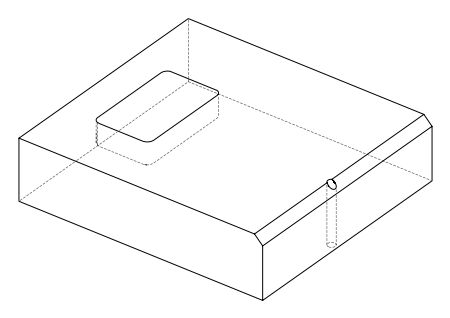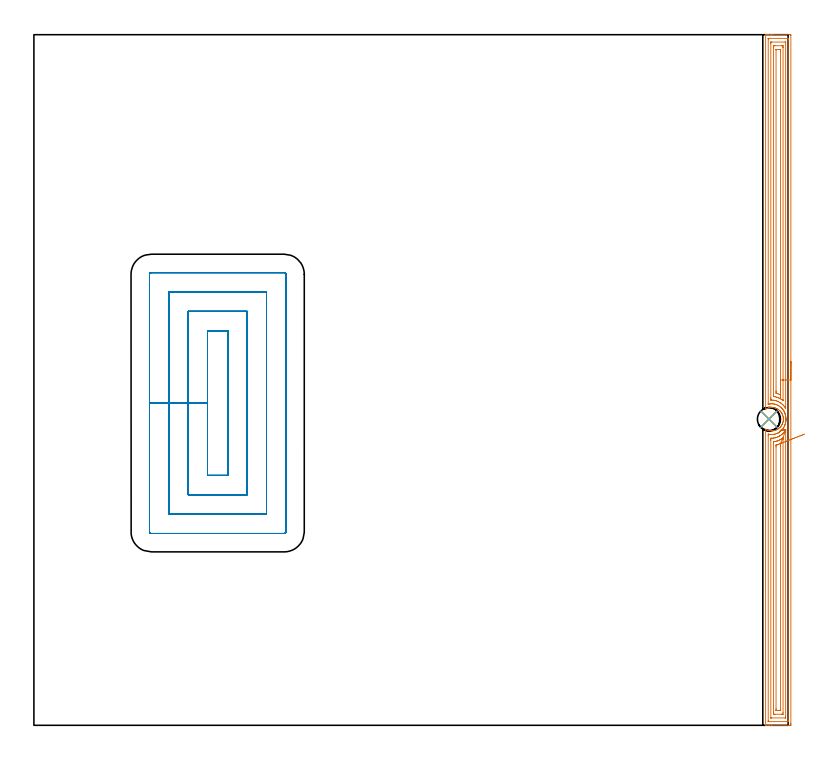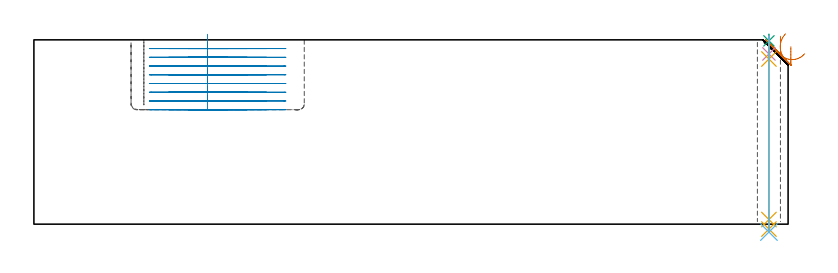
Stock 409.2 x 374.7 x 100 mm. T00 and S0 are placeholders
(PLAN: 6 operations, 5 tool changes, 37.3 min)
(1 AREA_MILL | FG_CHAMFER_SURFACE | UGT0205_001 | 15.28 min | 35167 mm3)
(2 MILL_RECTANGULAR_POCKET | POCKET_RECTANGULAR_STRAIGHT | UGT0201_095 | Follow Part, ap 5, ae 75% | 21.01 min | 570385 mm3)
(3 SPOT_DRILL | STEP1HOLE | NXT0321_9005460120000 | 0.03 min | 0 mm3)
(4 DRILL_BLIND_HOLE_INTO_CENTER | STEP1HOLE | NXT0301_022 | 0.04 min | 96 mm3)
(5 GUN_DRILL_THROUGH_HOLE | STEP1HOLE | UGT0307_001 | 0.47 min | 1737 mm3)
(6 SPADE_DRILL_TO_ENLARGE_THROUGH_HOLE | STEP1HOLE | UGT0306_003 | 0.43 min | 9980 mm3)
(TOOL UGT0205_001 | Chamfer Mill 20 x 3 x 45 deg. | D20 FL50 Z2)
(TOOL UGT0201_095 | End mill 20 mm | D20 R3 FL38 Z4)
(TOOL NXT0321_9005460120000 | NC Spot Drill, 142deg, 12mm, Carbide, Uncoated | D12 PA142 FL30 Z2)
(TOOL NXT0301_022 | Carbide Drill 5.1mm [860.1-0510-015A1-MM 2214] | D5.1 PA140 FL28 Z2)
(TOOL UGT0307_001 | Gun Drill 5 mm | D5 PA130 FL24 Z1)
(TOOL UGT0306_003 | Spade Drill 12.5mm | D12.5 PA132 FL10 Z2)
(OP 1 AREA_MILL)
G17 G21 G94 G90
T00 M6
G54
G17 G0 G90 X410.7 Y197.35 S1061 M3
G43 Z110. H0
Z96.3
G94 G1 Y197.312 Z95.428 F250.
Y197.198 Z94.563
Y197.009 Z93.712
Y196.747 Z92.88
Y196.413 Z92.074
Y196.01 Z91.3
Y195.542 Z90.564
Y195.01 Z89.872
Y194.421 Z89.229
Y193.778 Z88.64
Y193.086 Z88.108
Y192.35 Z87.64
Y191.576 Z87.237
Y190.77 Z86.903
Y189.938 Z86.641
Y189.087 Z86.452
Y188.222 Z86.338
Y187.35 Z86.3
Y0.908
X410.699 Y0.619 Z86.301
X410.694 Y0.021 Z86.304
X410.692 Y0.007 Z86.306
X410.096 Y0. Z86.901
X400.281 Z96.714
X398.841 Z98.155
X398.496 Z98.499
X397.467 Z99.533
X397.061 Z99.93
X397.02 Z99.971
X397.002 Y0.008 Z99.988
X397. Y0.172 Z100.
Y160.547
X397.003 Y160.66 Z99.989
X397.057 Y160.635 Z99.938
X397.136 Y160.597 Z99.864
X397.2 Y160.56 Z99.8
X397.553 Y160.382 Z99.447
X397.912 Y160.225 Z99.088
X398.353 Y160.066 Z98.647
X398.8 Y159.94 Z98.2
X399.242 Y159.848 Z97.758
X399.687 Y159.789 Z97.313
X400.131 Y159.762 Z96.869
X400.575 Y159.765 Z96.425
X401.02 Y159.8 Z95.98
X401.462 Y159.867 Z95.538
X401.908 Y159.968 Z95.092
X402.35 Y160.1 Z94.65
X402.798 Y160.273 Z94.202
X403.238 Y160.476 Z93.762
X403.401 Y160.56 Z93.599
X403.766 Y160.791 Z93.231
X404.124 Y161.045 Z92.873
X404.617 Y161.453 Z92.381
X404.742 Y161.582 Z92.253
X405.012 Y161.855 Z91.986
X405.412 Y162.346 Z91.586
X405.635 Y162.677 Z91.362
X405.666 Y162.724 Z91.33
X405.7 Y162.78 Z91.297
X405.9 Y163.113 Z91.099
X405.964 Y163.239 Z91.035
X406.159 Y163.682 Z90.836
X406.23 Y163.868 Z90.769
X406.327 Y164.132 Z90.671
X406.452 Y164.577 Z90.543
X406.548 Y165.025 Z90.448
X406.609 Y165.471 Z90.389
X406.616 Y165.581 Z90.383
X406.622 Y165.72 Z90.369
X406.636 Y165.918 Z90.359
X406.634 Y166.204 Z90.357
Y166.212 Z90.358
Y166.365 Z90.362
X406.627 Y166.448 Z90.366
X406.619 Y166.569 Z90.378
X406.6 Y166.801 Z90.394
Y166.811 Z90.395
X406.56 Y167.073 Z90.435
X406.533 Y167.259 Z90.465
X406.433 Y167.704 Z90.564
X406.298 Y168.153 Z90.701
X406.131 Y168.588 Z90.866
X406.127 Y168.597 Z90.87
X405.9 Y169.086 Z91.1
X405.786 Y169.29 Z91.214
X405.665 Y169.49 Z91.334
X405.337 Y169.943 Z91.658
X405.233 Y170.077 Z91.766
X405.114 Y170.226 Z91.885
X405.04 Y170.318 Z91.957
X405.012 Y170.354 Z91.986
X404.993 Y170.375 Z92.006
X404.985 Y170.383 Z92.014
X404.836 Y170.528 Z92.164
X404.568 Y170.787 Z92.432
X404.125 Y171.163 Z92.874
X403.976 Y171.276 Z93.022
X403.85 Y171.356 Z93.148
X403.611 Y171.508 Z93.387
X403.237 Y171.719 Z93.762
X402.958 Y171.851 Z94.041
X402.797 Y171.927 Z94.202
X402.626 Y171.995 Z94.374
X402.35 Y172.105 Z94.65
X402.161 Y172.169 Z94.839
X401.813 Y172.26 Z95.187
X401.462 Y172.335 Z95.538
X401.02 Y172.4 Z95.98
X400.575 Y172.435 Z96.425
X400.131 Y172.438 Z96.869
X399.687 Y172.411 Z97.313
X399.242 Y172.352 Z97.758
X398.8 Y172.262 Z98.2
X398.44 Y172.169 Z98.56
X397.912 Y171.973 Z99.088
X397.464 Y171.77 Z99.536
X397.21 Y171.637 Z99.789
X397.055 Y171.557 Z99.937
X397.003 Y171.54 Z99.989
X397. Y171.714 Z100.
Y374.527
X397.003 Y374.69 Z99.988
X397.058 Y374.693 Z99.933
X397.467 Y374.7 Z99.533
X397.806 Z99.193
X398.496 Z98.499
X399.733 Z97.264
X400.281 Z96.714
X400.899 Z96.096
X410.096 Z86.901
X410.372 Y374.698 Z86.625
X410.692 Y374.69 Z86.306
X410.699 Y374.37 Z86.299
X410.7 Y187.35 Z86.3
X409.286 Z87.714
X409.285 Y2.325 Z87.715
X409.284 Y2.243 Z87.716
X409.279 Y2.08 Z87.721
X409.274 Y2.009 Z87.726
X409.254 Y2.006 Z87.746
X409.204 Y2.004 Z87.796
X408.717 Y2. Z88.283
X398.901 Z98.099
X398.496 Y2.004 Z98.504
X398.439 Y2.007 Z98.561
X398.427 Y2.009 Z98.573
X398.421 Y2.053 Z98.579
X398.418 Y2.161 Z98.582
X398.415 Y2.324 Z98.585
X398.414 Y2.406 Z98.586
X398.415 Y157.054 Z98.585
X398.419 Y157.866 Z98.581
X398.42 Y157.942 Z98.58
X398.431 Y157.995 Z98.569
X398.496 Y157.982 Z98.504
X399.054 Y157.866 Z97.946
X399.388 Y157.821 Z97.612
X399.44 Y157.815 Z97.56
X399.88 Y157.786 Z97.12
X400.281 Y157.77 Z96.719
X400.378 Y157.769 Z96.622
X401.173 Y157.817 Z95.827
X401.219 Y157.82 Z95.781
X401.53 Y157.866 Z95.47
X401.971 Y157.96 Z95.029
X402.065 Y157.985 Z94.935
X402.664 Y158.16 Z94.336
X402.958 Y158.271 Z94.042
X403.201 Y158.366 Z93.799
X403.659 Y158.568 Z93.341
X403.85 Y158.666 Z93.15
X403.911 Y158.699 Z93.089
X404.015 Y158.76 Z92.985
X404.452 Y159.05 Z92.548
X404.742 Y159.256 Z92.258
X404.964 Y159.431 Z92.036
X405.236 Y159.653 Z91.764
X405.445 Y159.843 Z91.555
X405.635 Y160.033 Z91.365
X405.886 Y160.295 Z91.114
X406.098 Y160.547 Z90.902
X406.288 Y160.786 Z90.712
X406.527 Y161.112 Z90.473
X406.66 Y161.307 Z90.34
X406.745 Y161.44 Z90.255
X406.996 Y161.864 Z90.004
X407.229 Y162.333 Z89.771
X407.265 Y162.411 Z89.735
X407.289 Y162.464 Z89.711
X407.419 Y162.779 Z89.581
X407.539 Y163.107 Z89.461
X407.581 Y163.227 Z89.419
X407.748 Y163.791 Z89.252
X407.827 Y164.12 Z89.173
X407.911 Y164.521 Z89.089
X407.981 Y165.014 Z89.019
X408.017 Y165.292 Z88.983
X408.019 Y165.307 Z88.981
X408.049 Y165.907 Z88.951
X408.052 Y165.972 Z88.948
Y166.003
Y166.041
X408.05 Y166.169 Z88.95
X408.041 Y166.485 Z88.959
X408.018 Y166.801 Z88.982
X407.993 Y167.12 Z89.007
X407.907 Y167.694 Z89.093
X407.798 Y168.209 Z89.203
X407.698 Y168.588 Z89.302
X407.633 Y168.804 Z89.367
X407.562 Y169.03 Z89.438
X407.419 Y169.425 Z89.581
X407.398 Y169.481 Z89.602
X407.384 Y169.516 Z89.616
X407.13 Y170.064 Z89.87
X406.974 Y170.375 Z90.026
X406.811 Y170.658 Z90.189
X406.686 Y170.86 Z90.314
X406.527 Y171.091 Z90.473
X406.398 Y171.268 Z90.602
X405.969 Y171.826 Z91.031
X405.651 Y172.161 Z91.349
X405.635 Y172.178 Z91.365
X405.291 Y172.505 Z91.709
X404.742 Y172.955 Z92.258
X404.614 Y173.055 Z92.386
X404.149 Y173.348 Z92.851
X403.85 Y173.516 Z93.15
X403.532 Y173.678 Z93.468
X402.971 Y173.935 Z94.029
X402.938 Y173.948 Z94.062
X402.524 Y174.092 Z94.476
X402.285 Y174.16 Z94.715
X402.065 Y174.218 Z94.935
X401.72 Y174.295 Z95.28
X401.173 Y174.378 Z95.827
X400.704 Y174.418 Z96.296
X400.281 Y174.427 Z96.719
X399.819 Y174.411 Z97.181
X399.388 Y174.37 Z97.612
X399.02 Y174.318 Z97.98
X398.496 Y174.215 Z98.504
X398.454 Y174.208 Z98.546
X398.43 Y174.205 Z98.57
X398.424 Z98.576
X398.421 Y174.269 Z98.579
X398.416 Y174.596 Z98.584
X398.414 Y174.76 Z98.586
X398.415 Y372.375 Z98.585
X398.416 Y372.458 Z98.584
X398.421 Y372.621 Z98.579
X398.426 Y372.691 Z98.574
X398.446 Y372.694 Z98.554
X398.496 Y372.696 Z98.504
X398.983 Y372.7 Z98.017
X408.799 Z88.201
X409.204 Y372.696 Z87.796
X409.261 Y372.693 Z87.739
X409.273 Y372.691 Z87.727
X409.279 Y372.648 Z87.721
X409.282 Y372.539 Z87.718
X409.285 Y372.376 Z87.715
X409.286 Y372.294 Z87.714
Y187.35
X407.872 Z89.128
X407.871 Y172.602 Z89.129
X407.87 Y172.161 Z89.13
X407.868 Y172.069 Z89.132
X407.865 Y172.037 Z89.135
X407.861 Y172.027 Z89.139
X407.833 Y172.066 Z89.167
X407.419 Y172.648 Z89.581
X407.108 Y173.055 Z89.892
X406.852 Y173.377 Z90.148
X406.527 Y173.721 Z90.473
X406.299 Y173.948 Z90.701
X405.954 Y174.263 Z91.046
X405.635 Y174.53 Z91.365
X405.244 Y174.842 Z91.756
X404.742 Y175.163 Z92.258
X404.023 Y175.562 Z92.977
X403.85 Y175.641 Z93.15
X403.637 Y175.735 Z93.363
X402.958 Y175.999 Z94.042
X402.573 Y176.121 Z94.427
X402.065 Y176.241 Z94.935
X401.452 Y176.349 Z95.548
X401.173 Y176.382 Z95.827
X400.482 Y176.427 Z96.518
X400.281 Y176.43 Z96.719
X399.835 Y176.433 Z97.165
X399.833 Y176.478 Z97.167
X399.831 Y176.629 Z97.169
X399.829 Y177.081 Z97.171
X399.828 Y177.522 Z97.172
X399.829 Y370.066 Z97.171
X399.831 Y370.507 Z97.169
X399.833 Y370.62 Z97.167
X399.835 Y370.673 Z97.165
X399.844 Y370.69 Z97.156
X399.895 Y370.693 Z97.105
X400.089 Y370.699 Z96.911
X407.612 Z89.388
X407.741 Y370.697 Z89.259
X407.843 Y370.692 Z89.157
X407.866 Y370.688 Z89.134
X407.868 Y370.682 Z89.132
X407.87 Y370.658 Z89.13
X407.871 Y370.507 Z89.129
X407.872 Y187.35 Z89.128
X406.457 Z90.543
Y176.629
X406.452 Y176.271 Z90.548
X406.45 Y176.198 Z90.55
X406.379 Y176.249 Z90.621
X406.303 Y176.306 Z90.697
X405.88 Y176.629 Z91.12
X405.635 Y176.789 Z91.365
X405.197 Y177.067 Z91.803
X404.742 Y177.307 Z92.258
X404.328 Y177.522 Z92.672
X403.85 Y177.723 Z93.15
X403.511 Y177.862 Z93.489
X402.958 Y178.046 Z94.042
X402.253 Y178.228 Z94.747
X402.065 Y178.265 Z94.935
X401.25 Y178.416 Z95.75
X401.243 Y179.239 Z95.757
Y179.309
Y367.827
X401.249 Y368.644 Z95.751
X401.254 Y368.69 Z95.746
X401.302 Y368.693 Z95.698
X401.411 Y368.697 Z95.589
X401.629 Y368.699 Z95.371
X402.065 Y368.7 Z94.935
X405.635 Z91.365
X406.08 Y368.699 Z90.92
X406.292 Y368.697 Z90.708
X406.398 Y368.693 Z90.602
X406.446 Y368.69 Z90.554
X406.45 Y368.656 Z90.55
X406.457 Y367.897 Z90.543
Y367.827
Y187.35
X405.043 Z91.957
X405.042 Y180.202 Z91.958
X405.041 Y179.903 Z91.959
X405.036 Y179.309 Z91.964
X405.032 Y179.305 Z91.968
X405.005 Y179.309 Z91.995
X404.742 Y179.43 Z92.258
X404.52 Y179.531 Z92.48
X403.85 Y179.798 Z93.15
X403.116 Y180.044 Z93.884
X402.866 Y180.112 Z94.134
X402.762 Y180.142 Z94.238
X402.671 Y180.169 Z94.329
X402.664 Y180.202 Z94.336
X402.66 Y180.5 Z94.34
X402.658 Y181.096 Z94.342
X402.657 Y181.397 Z94.343
Y366.34
X402.66 Y366.642 Z94.34
X402.662 Y366.681 Z94.338
X402.665 Y366.691 Z94.335
X402.67 Y366.694 Z94.33
X402.71 Y366.698 Z94.29
X402.793 Y366.699 Z94.207
X402.958 Y366.7 Z94.042
X404.083 Z92.917
X404.742 Y366.699 Z92.258
X404.979 Y366.696 Z92.021
X405.028 Y366.69 Z91.972
X405.036 Y366.676 Z91.964
X405.039 Y366.636 Z91.961
X405.042 Y366.04 Z91.958
X405.043 Y365.739 Z91.957
Y187.35
Y186.478 Z91.995
Y185.614 Z92.109
Y184.762 Z92.298
Y183.93 Z92.56
Y183.124 Z92.894
Y182.35 Z93.297
Y181.614 Z93.765
Y180.922 Z94.296
Y180.279 Z94.886
Y179.69 Z95.529
Y179.159 Z96.221
Y178.69 Z96.957
Y178.287 Z97.731
Y177.953 Z98.537
Y177.691 Z99.369
Y177.502 Z100.22
Y177.388 Z101.085
Y177.35 Z101.957
G0 X407.852 Y160.196 Z103.277
G1 X407.265 Y160.161 Z102.634
X406.735 Y160.129 Z101.941
X406.268 Y160.102 Z101.205
X405.866 Y160.078 Z100.431
X405.534 Y160.058 Z99.624
X405.273 Y160.042 Z98.792
X405.085 Y160.031 Z97.94
X404.972 Y160.025 Z97.075
X404.935 Y160.022 Z96.204
X404.974 Y160.025 Z95.332
X405.088 Y160.031 Z94.467
X405.277 Y160.043 Z93.616
X405.54 Y160.058 Z92.784
X405.874 Y160.078 Z91.978
X406.277 Y160.102 Z91.205
X406.745 Y160.13 Z90.469
X407.276 Y160.161 Z89.778
X407.865 Y160.196 Z89.135
X407.867 Z89.133
X407.868 Y160.191 Z89.132
X407.871 Y160.157 Z89.129
Y160.137
Y4.634
X407.869 Y4.193 Z89.131
X407.867 Y4.08 Z89.133
X407.865 Y4.027 Z89.135
X407.857 Y4.01 Z89.143
X407.805 Y4.007 Z89.195
X407.611 Y4.001 Z89.389
X400.088 Z96.912
X399.959 Y4.003 Z97.041
X399.857 Y4.008 Z97.143
X399.834 Y4.012 Z97.166
X399.832 Y4.018 Z97.168
X399.83 Y4.042 Z97.17
X399.829 Y4.193 Z97.171
Y154.745
X399.832 Y155.186 Z97.168
X399.835 Y155.632 Z97.165
X399.845 Y155.767 Z97.155
X399.988 Y155.768 Z97.012
X400.281 Y155.773 Z96.719
X400.578 Y155.781 Z96.422
X401.173 Y155.82 Z95.827
X401.407 Y155.846 Z95.593
X402.065 Y155.961 Z94.935
X402.164 Y155.98 Z94.836
X402.558 Y156.079 Z94.442
X402.866 Y156.171 Z94.134
X402.958 Y156.203 Z94.042
X403.515 Y156.414 Z93.485
X403.85 Y156.562 Z93.15
X404.131 Y156.692 Z92.869
X404.653 Y156.973 Z92.347
X404.708 Y157.007 Z92.292
X404.742 Y157.03 Z92.258
X405.238 Y157.37 Z91.762
X405.635 Y157.668 Z91.365
X405.746 Y157.755 Z91.254
X405.88 Y157.866 Z91.12
X406.222 Y158.172 Z90.778
X406.527 Y158.475 Z90.473
X406.667 Y158.62 Z90.333
X406.794 Y158.76 Z90.206
X407.076 Y159.104 Z89.924
X407.419 Y159.541 Z89.581
X407.467 Y159.605 Z89.533
X407.501 Y159.653 Z89.499
X407.852 Y160.18 Z89.148
X407.865 Y160.196 Z89.135
X406.441 Y155.999 Z90.559
X406.45 Y155.93 Z90.55
X406.457 Y155.256 Z90.543
Y155.186
Y6.874
X406.451 Y6.056 Z90.549
X406.446 Y6.01 Z90.554
X406.398 Y6.007 Z90.602
X406.289 Y6.003 Z90.711
X406.071 Y6.001 Z90.929
X405.635 Y6. Z91.365
X402.065 Z94.935
X401.62 Y6.001 Z95.38
X401.408 Y6.003 Z95.592
X401.302 Y6.007 Z95.698
X401.254 Y6.01 Z95.746
X401.25 Y6.044 Z95.75
X401.243 Y6.803 Z95.757
Y6.874
Y153.329
X401.244 Y153.399 Z95.756
X401.25 Y153.802 Z95.75
X401.604 Y153.861 Z95.396
X402.065 Y153.946 Z94.935
X402.354 Y154.003 Z94.646
X402.958 Y154.158 Z94.042
X403.063 Y154.187 Z93.937
X403.4 Y154.292 Z93.6
X403.726 Y154.417 Z93.274
X403.85 Y154.469 Z93.15
X404.348 Y154.688 Z92.652
X404.742 Y154.883 Z92.258
X404.939 Y154.989 Z92.061
X405.287 Y155.186 Z91.713
X405.497 Y155.324 Z91.503
X405.635 Y155.418 Z91.365
X406.022 Y155.691 Z90.978
X406.441 Y155.999 Z90.559
X405.036 Y152.88 Z91.964
X405.038 Y152.806 Z91.962
X405.041 Y152.506 Z91.959
X405.043 Y152.205 Z91.957
Y151.612
Y8.36
X405.04 Y8.058 Z91.96
X405.038 Y8.019 Z91.962
X405.035 Y8.009 Z91.965
X405.03 Y8.006 Z91.97
X404.99 Y8.002 Z92.01
X404.907 Y8.001 Z92.093
X404.742 Y8. Z92.258
X403.617 Z93.383
X402.958 Y8.002 Z94.042
X402.721 Y8.004 Z94.279
X402.672 Y8.01 Z94.328
X402.664 Y8.024 Z94.336
X402.661 Y8.064 Z94.339
X402.658 Y8.66 Z94.342
X402.657 Y8.961 Z94.343
Y151.02
X402.658 Y151.612 Z94.342
X402.661 Y151.91 Z94.339
X402.664 Y152.011 Z94.336
X402.669 Y152.032 Z94.331
X402.688 Y152.04 Z94.312
X402.735 Y152.056 Z94.265
X402.958 Y152.12 Z94.042
X403.255 Y152.208 Z93.745
X403.85 Y152.396 Z93.15
X403.932 Y152.424 Z93.068
X404.151 Y152.506 Z92.849
X404.841 Y152.801 Z92.159
X404.955 Y152.848 Z92.045
X405.036 Y152.88 Z91.964
X405.655 Y153.12 Z91.397
X406.317 Y153.377 Z90.891
X407.018 Y153.649 Z90.448
X407.752 Y153.935 Z90.073
X408.514 Y154.23 Z89.767
X409.297 Y154.535 Z89.534
X410.097 Y154.845 Z89.376
X410.906 Y155.16 Z89.292
X411.719 Y155.476 Z89.285
X412.53 Y155.791 Z89.353
X413.332 Y156.102 Z89.497
X414.119 Y156.408 Z89.716
X414.886 Y156.706 Z90.007
X415.626 Y156.993 Z90.369
X416.333 Y157.268 Z90.799
X417.004 Y157.528 Z91.293
X417.631 Y157.772 Z91.848
X418.211 Y157.997 Z92.46
G0 Z110.
M5
M2
(OP 2 MILL_RECTANGULAR_POCKET)
G17 G21 G94 G90
T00 M6
G54
G17 G0 G90 X94.2 Y203.727 S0 M3
G43 Z110. H0
Z103.
G94 G1 Y174.85 Z95.262 F250.
Y135.6 F500.
X105.2
Y214.1
X94.2
Y174.85
X83.7
Y125.1
X115.7
Y224.6
X83.7
Y174.85
X73.2
Y114.6
X126.2
Y235.1
X73.2
Y174.85
X62.7
Y105.
G3 X63.6 Y104.1 R0.9
G1 X135.8
G3 X136.7 Y105. R0.9
G1 Y244.7
G3 X135.8 Y245.6 R0.9
G1 X63.6
G3 X62.7 Y244.7 R0.9
G1 Y174.85
Y173.85
G0 X94.2 Y203.727 Z98.262
G1 Y174.85 Z90.525 F250.
Y135.6 F500.
X105.2
Y214.1
X94.2
Y174.85
X83.7
Y125.1
X115.7
Y224.6
X83.7
Y174.85
X73.2
Y114.6
X126.2
Y235.1
X73.2
Y174.85
X62.7
Y105.
G3 X63.6 Y104.1 R0.9
G1 X135.8
G3 X136.7 Y105. R0.9
G1 Y244.7
G3 X135.8 Y245.6 R0.9
G1 X63.6
G3 X62.7 Y244.7 R0.9
G1 Y174.85
Y173.85
G0 X94.2 Y203.727 Z93.525
G1 Y174.85 Z85.787 F250.
Y135.6 F500.
X105.2
Y214.1
X94.2
Y174.85
X83.7
Y125.1
X115.7
Y224.6
X83.7
Y174.85
X73.2
Y114.6
X126.2
Y235.1
X73.2
Y174.85
X62.7
Y105.
G3 X63.6 Y104.1 R0.9
G1 X135.8
G3 X136.7 Y105. R0.9
G1 Y244.7
G3 X135.8 Y245.6 R0.9
G1 X63.6
G3 X62.7 Y244.7 R0.9
G1 Y174.85
Y173.85
G0 X94.2 Y203.727 Z88.787
G1 Y174.85 Z81.05 F250.
Y135.6 F500.
X105.2
Y214.1
X94.2
Y174.85
X83.7
Y125.1
X115.7
Y224.6
X83.7
Y174.85
X73.2
Y114.6
X126.2
Y235.1
X73.2
Y174.85
X62.7
Y105.
G3 X63.6 Y104.1 R0.9
G1 X135.8
G3 X136.7 Y105. R0.9
G1 Y244.7
G3 X135.8 Y245.6 R0.9
G1 X63.6
G3 X62.7 Y244.7 R0.9
G1 Y174.85
Y173.85
G0 X94.2 Y203.727 Z84.05
G1 Y174.85 Z76.312 F250.
Y135.6 F500.
X105.2
Y214.1
X94.2
Y174.85
X83.7
Y125.1
X115.7
Y224.6
X83.7
Y174.85
X73.2
Y114.6
X126.2
Y235.1
X73.2
Y174.85
X62.7
Y105.
G3 X63.6 Y104.1 R0.9
G1 X135.8
G3 X136.7 Y105. R0.9
G1 Y244.7
G3 X135.8 Y245.6 R0.9
G1 X63.6
G3 X62.7 Y244.7 R0.9
G1 Y174.85
Y173.85
G0 X94.2 Y203.727 Z79.312
G1 Y174.85 Z71.575 F250.
Y135.6 F500.
X105.2
Y214.1
X94.2
Y174.85
X83.7
Y125.1
X115.7
Y224.6
X83.7
Y174.85
X73.2
Y114.6
X126.2
Y235.1
X73.2
Y174.85
X62.7
Y105.
G3 X63.6 Y104.1 R0.9
G1 X135.8
G3 X136.7 Y105. R0.9
G1 Y244.7
G3 X135.8 Y245.6 R0.9
G1 X63.6
G3 X62.7 Y244.7 R0.9
G1 Y174.85
Y173.85
G0 X94.2 Y203.727 Z74.575
G1 Y174.85 Z66.837 F250.
Y135.6 F500.
X105.2
Y214.1
X94.2
Y174.85
X83.7
Y125.1
X115.7
Y224.6
X83.7
Y174.85
X73.2
Y114.6
X126.2
Y235.1
X73.2
Y174.85
X62.7
Y105.
G3 X63.6 Y104.1 R0.9
G1 X135.8
G3 X136.7 Y105. R0.9
G1 Y244.7
G3 X135.8 Y245.6 R0.9
G1 X63.6
G3 X62.7 Y244.7 R0.9
G1 Y174.85
Y173.85
G0 X94.2 Y203.727 Z69.837
G1 Y174.85 Z62.1 F250.
Y135.6 F500.
X105.2
Y214.1
X94.2
Y174.85
X83.7
Y125.1
X115.7
Y224.6
X83.7
Y174.85
X73.2
Y114.6
X126.2
Y235.1
X73.2
Y174.85
X62.7
Y105.
G3 X63.6 Y104.1 R0.9
G1 X135.8
G3 X136.7 Y105. R0.9
G1 Y244.7
G3 X135.8 Y245.6 R0.9
G1 X63.6
G3 X62.7 Y244.7 R0.9
G1 Y174.85
Y173.85
G0 Z110.
M5
M2
(OP 3 SPOT_DRILL)
G17 G21 G94 G90
T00 M6
G54
G17 G0 G90 X398.8 Y166.1 S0 M3
G43 Z110. H0
G94 G81 G98 Z99.453 F250. R103.
G80
M5
M2
(OP 4 DRILL_BLIND_HOLE_INTO_CENTER)
G17 G21 G94 G90
T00 M6
G54
G17 G0 G90 X398.8 Y166.1 S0 M3
G43 Z110. H1
G94 G81 G98 Z92.35 F250. R102.
G80
M5
M2
(OP 5 GUN_DRILL_THROUGH_HOLE)
G17 G21 G94 G90
T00 M6
G54
G17 G0 G90 X398.8 Y166.1 M8
G43 Z110. H0
Z99.927
S716 M3
G94 G1 Z89.594 F125. M26
G4 X.084
Z2.5 F250.
G4 X.084
Z-2.666 F125.
G4 X.084
M5
M9
G0 Z99.927
Z110.
M2
(OP 6 SPADE_DRILL_TO_ENLARGE_THROUGH_HOLE)
G17 G21 G94 G90
T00 M6
G54
G17 G0 G90 X398.8 Y166.1 S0 M3
G43 Z110. H0
G94 G73 G98 Z-4.283 F250. Q11.587 R102.
G80
M5
M2
